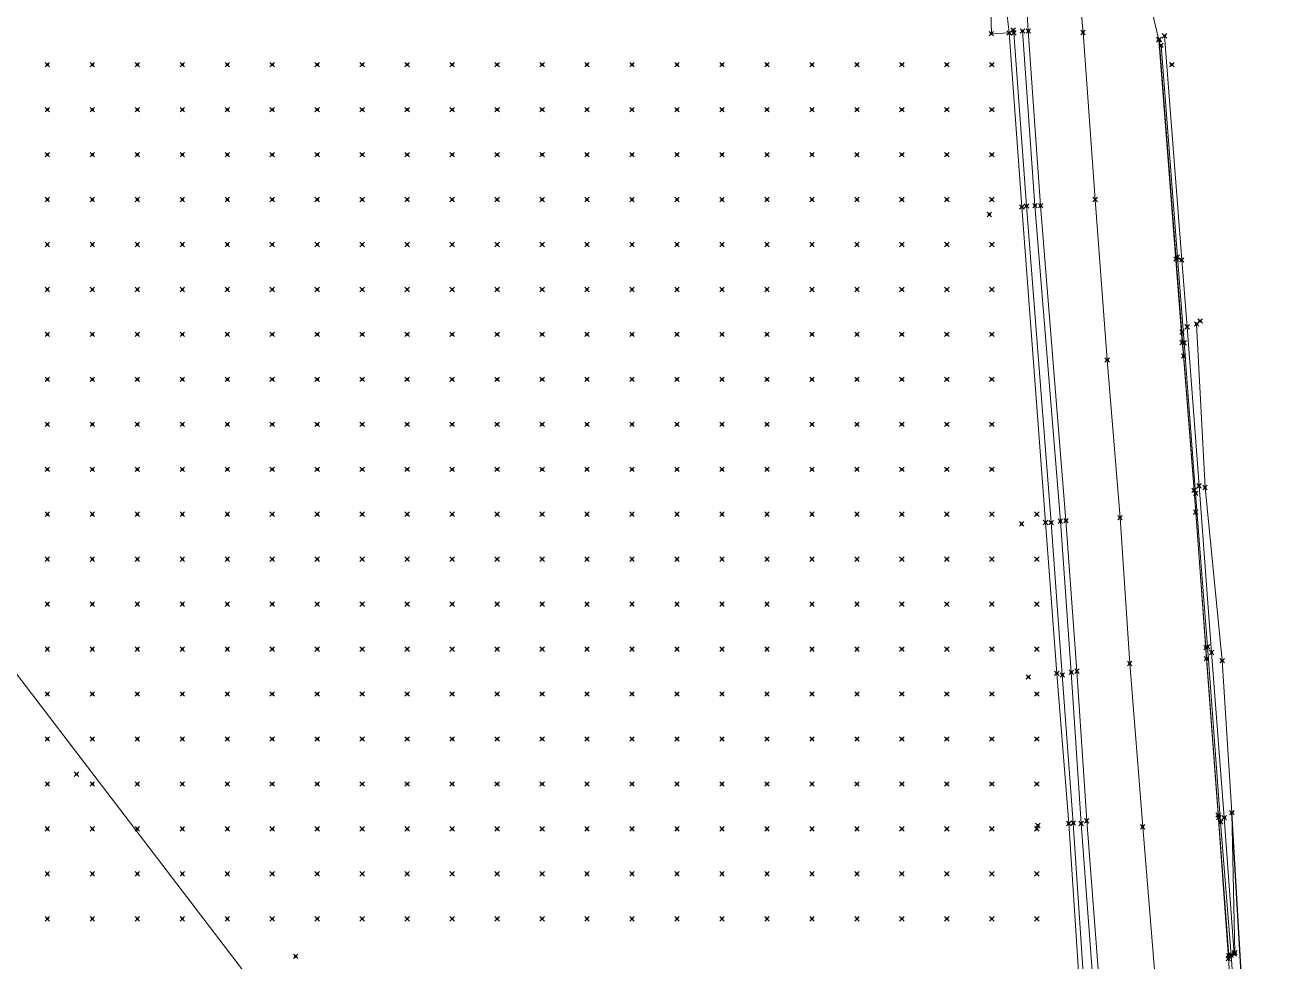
# Model space of a CAD drawing. Header units: metres. Extents: x 441556 to 446409, y 432338 to 461058.
# Drawn here: x 442477.4 to 442560.3, y 455534.5 to 455597 of the extents above; entities that cross this region are included whole.
import ezdxf

# ---------------------------------------------------------------- set-up
doc = ezdxf.new("R2010")
doc.units = ezdxf.units.M
doc.header["$MEASUREMENT"] = 0
doc.header["$PDMODE"] = 35
doc.header["$PDSIZE"] = 0.15
for name, color, linetype, lineweight in [('DTM-BRE-RevN_GRP_ CAROSABIL', 2, 'Continuous', 0), ('DTM-BRE-RevN_GRP_AX', 2, 'Continuous', 0), ('DTM-BRE-RevN_GRP_PARAPET BETON_SUS', 2, 'Continuous', 0), ('DTM-BRE-RevN_GRP_PARAPET METALIC', 2, 'Continuous', 0), ('DTM-BRE-RevN_GRP_SANT BETON JOS', 2, 'Continuous', 0), ('DTM-BRE-RevN_GRP_SANT BETON SUS', 2, 'Continuous', 0), ('DTM-BRE-RevN_GRP_TALUZ SUS', 2, 'Continuous', 0), ('DTM-BRE-RevN_GRP_ZID SPRIJIN JOS', 2, 'Continuous', 0), ('DTM-BRE-RevN_GRP_ZID SPRIJIN SUS', 2, 'Continuous', 0), ('DTM-BRE-RevN_YP_RevK_0YP', 1, 'Continuous', 0), ('DTM-BRE-RevN_YP_RevN', 1, 'Continuous', 30), ('DTM-NOK-RevN_LIDAR_co_lidar', 91, 'Continuous', 0), ('DTM-NOK-RevN_RTK', 32, 'Continuous', 0)]:
    doc.layers.add(name, color=color, linetype=linetype, lineweight=lineweight)

msp = doc.modelspace()

# ---------------------------------------------------------------- linework, layer by layer
at = {"layer": 'DTM-BRE-RevN_GRP_ CAROSABIL'}
for p, q in [((442544.016, 455601.352, 364.6159973144531), (442544.313, 455596.613, 364.6340026855469)), ((442551.685, 455601.513, 364.7130126953125), (442553.02, 455596.023, 364.7529907226562)), ((442544.313, 455596.613, 364.6340026855469), (442545.133, 455584.956, 364.4920043945312)), ((442553.02, 455596.023, 364.7529907226562), (442554.574, 455575.819, 364.7170104980469)), ((442545.133, 455584.956, 364.4920043945312), (442546.825, 455563.938, 364.4840087890625)), ((442554.574, 455575.819, 364.7170104980469), (442554.673, 455574.924, 364.7120056152344)), ((442554.673, 455574.924, 364.7120056152344), (442555.476, 455564.502, 364.6600036621094)), ((442546.825, 455563.938, 364.4840087890625), (442547.555, 455553.896, 364.3869934082031)), ((442555.476, 455564.502, 364.6600036621094), (442556.191, 455554.727, 364.6090087890625)), ((442556.191, 455554.727, 364.6090087890625), (442556.972, 455544.299, 364.5700073242188)), ((442547.555, 455553.896, 364.3869934082031), (442548.208, 455543.905, 364.3210144042969)), ((442556.972, 455544.299, 364.5700073242188), (442557.654, 455534.72, 364.5029907226562)), ((442548.208, 455543.905, 364.3210144042969), (442548.983, 455533.713, 364.2829895019531)), ((442557.654, 455534.72, 364.5029907226562), (442558.43, 455524.653, 364.4620056152344))]:
    msp.add_line(p, q, dxfattribs=at)
at = {"layer": 'DTM-BRE-RevN_GRP_AX'}
for p, q in [((442547.965, 455596.506, 364.6539916992188), (442547.517, 455601.304, 364.6549987792969)), ((442548.77, 455585.366, 364.6059875488281), (442547.965, 455596.506, 364.6539916992188)), ((442549.577, 455574.657, 364.5499877929688), (442548.77, 455585.366, 364.6059875488281)), ((442550.429, 455564.135, 364.5039978027344), (442549.577, 455574.657, 364.5499877929688)), ((442551.073, 455554.404, 364.4800109863281), (442550.429, 455564.135, 364.5039978027344)), ((442551.939, 455543.507, 364.4159851074219), (442551.073, 455554.404, 364.4800109863281)), ((442552.718, 455533.977, 364.3869934082031), (442551.939, 455543.507, 364.4159851074219))]:
    msp.add_line(p, q, dxfattribs=at)
at = {"layer": 'DTM-BRE-RevN_GRP_PARAPET BETON_SUS'}
for p, q in [((442554.171, 455581.39, 364.81298828125), (442553.04, 455596.053, 364.9100036621094)), ((442554.561, 455576.518, 364.8039855957031), (442554.171, 455581.39, 364.81298828125)), ((442555.373, 455565.957, 364.7720031738281), (442554.561, 455576.518, 364.8039855957031)), ((442556.158, 455555.469, 364.7000122070312), (442555.373, 455565.957, 364.7720031738281)), ((442557.002, 455544.122, 364.6539916992188), (442556.158, 455555.469, 364.7000122070312)), ((442557.679, 455534.904, 364.6960144042969), (442557.002, 455544.122, 364.6539916992188))]:
    msp.add_line(p, q, dxfattribs=at)
at = {"layer": 'DTM-BRE-RevN_GRP_PARAPET METALIC'}
for p, q in [((442554.251, 455581.519, 364.8150024414062), (442553.165, 455595.65, 364.9030151367188)), ((442554.703, 455575.804, 364.7869873046875), (442554.251, 455581.519, 364.8150024414062)), ((442555.469, 455565.76, 364.7619934082031), (442554.703, 455575.804, 364.7869873046875)), ((442556.264, 455555.533, 364.7049865722656), (442555.469, 455565.76, 364.7619934082031)), ((442557.138, 455543.83, 364.6900024414062), (442556.264, 455555.533, 364.7049865722656)), ((442557.838, 455534.941, 364.6950073242188), (442557.138, 455543.83, 364.6900024414062)), ((442558.844, 455520.276, 364.6289978027344), (442557.838, 455534.941, 364.6950073242188))]:
    msp.add_line(p, q, dxfattribs=at)
at = {"layer": 'DTM-BRE-RevN_GRP_SANT BETON JOS'}
for p, q in [((442544.196, 455584.935, 364.2239990234375), (442543.346, 455596.491, 364.3150024414062)), ((442545.839, 455563.806, 364.1000061035156), (442544.196, 455584.935, 364.2239990234375)), ((442546.577, 455553.644, 364.0719909667969), (442545.839, 455563.806, 364.1000061035156)), ((442547.314, 455543.761, 364.0220031738281), (442546.577, 455553.644, 364.0719909667969)), ((442547.9790000001, 455533.74, 363.9729919433594), (442547.314, 455543.761, 364.0220031738281))]:
    msp.add_line(p, q, dxfattribs=at)
at = {"layer": 'DTM-BRE-RevN_GRP_SANT BETON SUS'}
for p, q in [((442543.882, 455584.866, 364.5610046386719), (442543.035, 455596.476, 364.6109924316406)), ((442544.757, 455584.957, 364.4710083007812), (442543.925, 455596.612, 364.56201171875)), ((442545.46, 455563.815, 364.4140014648438), (442543.882, 455584.866, 364.5610046386719)), ((442546.453, 455563.906, 364.4179992675781), (442544.757, 455584.957, 364.4710083007812)), ((442546.216, 455553.746, 364.3729858398438), (442545.46, 455563.815, 364.4140014648438)), ((442547.178, 455553.815, 364.2980041503906), (442546.453, 455563.906, 364.4179992675781)), ((442547.012, 455543.7290000001, 364.3280029296875), (442546.216, 455553.746, 364.3729858398438)), ((442547.833, 455543.733, 364.2619934082031), (442547.178, 455553.815, 364.2980041503906)), ((442547.649, 455533.861, 364.2550048828125), (442547.012, 455543.7290000001, 364.3280029296875)), ((442548.566, 455533.902, 364.2210083007812), (442547.833, 455543.733, 364.2619934082031))]:
    msp.add_line(p, q, dxfattribs=at)
at = {"layer": 'DTM-BRE-RevN_GRP_TALUZ SUS'}
msp.add_line((442459.874, 455575.915, 436.1279907226562), (442493.892, 455531.374, 400.9389953613281), dxfattribs=at)
at = {"layer": 'DTM-BRE-RevN_GRP_ZID SPRIJIN JOS'}
for p, q in [((442556.097, 455566.15, 361.2380065917969), (442555.54, 455577.056, 361.9920043945312)), ((442557.238, 455554.598, 361.6029968261719), (442556.097, 455566.15, 361.2380065917969)), ((442557.888, 455544.459, 362.2529907226562), (442557.238, 455554.598, 361.6029968261719)), ((442558.09, 455535.11, 364.0419921875), (442557.888, 455544.459, 362.2529907226562))]:
    msp.add_line(p, q, dxfattribs=at)
at = {"layer": 'DTM-BRE-RevN_GRP_ZID SPRIJIN SUS'}
for p, q in [((442554.542, 455581.333, 364.8070068359375), (442553.398, 455596.288, 364.8989868164062)), ((442554.905, 455576.87, 364.7959899902344), (442554.542, 455581.333, 364.8070068359375)), ((442555.699, 455566.256, 364.7640075683594), (442554.905, 455576.87, 364.7959899902344)), ((442556.538, 455555.141, 364.6849975585938), (442555.699, 455566.256, 364.7640075683594)), ((442557.379, 455544.121, 364.7070007324219), (442556.538, 455555.141, 364.6849975585938)), ((442558.047, 455535.02, 364.6740112304688), (442557.379, 455544.121, 364.7070007324219))]:
    msp.add_line(p, q, dxfattribs=at)
at = {"layer": 'DTM-BRE-RevN_YP_RevK_0YP'}
for p, q in [((442541.85, 455596.427, 365.0180053710938), (442541.755, 455601.151, 364.97900390625)), ((442542.519, 455601.203, 364.427001953125), (442543.035, 455596.476, 364.6109924316406)), ((442543.035, 455596.476, 364.6109924316406), (442541.85, 455596.427, 365.0180053710938))]:
    msp.add_line(p, q, dxfattribs=at)
at = {"layer": 'DTM-BRE-RevN_YP_RevN', "extrusion": (-0.9789088657114033, -0.06796320090255674, 0.1926614542525112), "elevation": -464114.3075527778, "flags": 128}
msp.add_lwpolyline([(-423770.1686547505, 91495.62467404087), (-423784.0689868839, 91492.48078268445), (-423798.6040809292, 91493.29094372902)], dxfattribs=at)
at = {"layer": 'DTM-NOK-RevN_LIDAR_co_lidar'}
for p in [(442478.896, 455594.36, 416.0490112304688), (442481.895, 455594.36, 413.3529968261719), (442484.894, 455594.36, 410.7019958496094), (442487.894, 455594.36, 407.8689880371094), (442490.893, 455594.36, 404.739013671875), (442493.892, 455594.36, 401.2850036621094), (442496.892, 455594.36, 397.9540100097656), (442499.891, 455594.36, 395.1860046386719), (442502.89, 455594.36, 392.6700134277344), (442505.89, 455594.36, 389.9859924316406), (442508.889, 455594.36, 387.1889953613281), (442511.888, 455594.36, 384.4869995117188), (442514.888, 455594.36, 381.81201171875), (442517.887, 455594.36, 379.1900024414062), (442520.886, 455594.36, 376.9039916992188), (442523.886, 455594.36, 374.7959899902344), (442526.885, 455594.36, 373.3349914550781), (442529.884, 455594.36, 372.25), (442532.884, 455594.36, 370.8389892578125), (442535.883, 455594.36, 369.1759948730469), (442538.882, 455594.36, 367.2900085449219), (442541.882, 455594.36, 365.3290100097656), (442553.879, 455594.36, 363.1380004882812), (442478.896, 455591.361, 416.6400146484375), (442481.895, 455591.361, 413.7720031738281), (442484.894, 455591.361, 411.0159912109375), (442487.894, 455591.361, 408.1740112304688), (442490.893, 455591.361, 405.2479858398438), (442493.892, 455591.361, 402.0400085449219), (442496.892, 455591.361, 398.6589965820312), (442499.891, 455591.361, 395.6610107421875), (442502.89, 455591.361, 392.9639892578125), (442505.89, 455591.361, 390.0809936523438), (442508.889, 455591.361, 387.0960083007812), (442511.888, 455591.361, 384.2950134277344), (442514.888, 455591.361, 381.7699890136719), (442517.887, 455591.361, 379.489990234375), (442520.886, 455591.361, 377.2009887695312), (442523.886, 455591.361, 375.2179870605469), (442526.885, 455591.361, 373.5950012207031), (442529.884, 455591.361, 372.343994140625), (442532.884, 455591.361, 370.9169921875), (442535.883, 455591.361, 368.9639892578125), (442538.882, 455591.361, 367.1019897460938), (442541.882, 455591.361, 365.364013671875), (442478.896, 455588.361, 417.2720031738281), (442481.895, 455588.361, 414.5130004882812), (442484.894, 455588.361, 411.5199890136719), (442487.894, 455588.361, 408.468994140625), (442490.893, 455588.361, 405.7550048828125), (442493.892, 455588.361, 402.9750061035156), (442496.892, 455588.361, 400.072998046875), (442499.891, 455588.361, 397.2239990234375), (442502.89, 455588.361, 394.4309997558594), (442505.89, 455588.361, 391.3160095214844), (442508.889, 455588.361, 388.0830078125), (442511.888, 455588.361, 385.1929931640625), (442514.888, 455588.361, 382.5599975585938), (442517.887, 455588.361, 380.0589904785156), (442520.886, 455588.361, 377.6180114746094), (442523.886, 455588.361, 375.3169860839844), (442526.885, 455588.361, 373.5060119628906), (442529.884, 455588.361, 372.0379943847656), (442532.884, 455588.361, 370.68798828125), (442535.883, 455588.361, 368.6759948730469), (442538.882, 455588.361, 366.8949890136719), (442541.882, 455588.361, 365.3420104980469), (442478.896, 455585.362, 417.7919921875), (442481.895, 455585.362, 414.9419860839844), (442484.894, 455585.362, 412.0799865722656), (442487.894, 455585.362, 409.0849914550781), (442490.893, 455585.362, 406.4500122070312), (442493.892, 455585.362, 403.6470031738281), (442496.892, 455585.362, 400.8970031738281), (442499.891, 455585.362, 397.8970031738281), (442502.89, 455585.362, 394.9630126953125), (442505.89, 455585.362, 391.7369995117188), (442508.889, 455585.362, 388.5050048828125), (442511.888, 455585.362, 385.7009887695312), (442514.888, 455585.362, 382.85400390625), (442517.887, 455585.362, 380.2619934082031), (442520.886, 455585.362, 377.8739929199219), (442523.886, 455585.362, 375.3410034179688), (442526.885, 455585.362, 373.406005859375), (442529.884, 455585.362, 371.7669982910156), (442532.884, 455585.362, 370.4450073242188), (442535.883, 455585.362, 368.7969970703125), (442538.882, 455585.362, 366.7330017089844), (442541.882, 455585.362, 365.2780151367188), (442478.896, 455582.363, 418.3309936523438), (442481.895, 455582.363, 415.4800109863281), (442484.894, 455582.363, 412.9140014648438), (442487.894, 455582.363, 410.0580139160156), (442490.893, 455582.363, 407.1010131835938), (442493.892, 455582.363, 404.1180114746094), (442496.892, 455582.363, 401.0509948730469), (442499.891, 455582.363, 397.9129943847656), (442502.89, 455582.363, 394.8370056152344), (442505.89, 455582.363, 391.8080139160156), (442508.889, 455582.363, 388.8880004882812), (442511.888, 455582.363, 386.0020141601562), (442514.888, 455582.363, 383.135009765625), (442517.887, 455582.363, 380.6329956054688), (442520.886, 455582.363, 378.1650085449219), (442523.886, 455582.363, 375.4230041503906), (442526.885, 455582.363, 373.1910095214844), (442529.884, 455582.363, 371.3550109863281), (442532.884, 455582.363, 370.0339965820312), (442535.883, 455582.363, 368.5440063476562), (442538.882, 455582.363, 366.5639953613281), (442541.882, 455582.363, 365.2980041503906), (442478.896, 455579.363, 418.7959899902344), (442481.895, 455579.363, 416.0979919433594), (442484.894, 455579.363, 413.4679870605469), (442487.894, 455579.363, 410.6759948730469), (442490.893, 455579.363, 407.6990051269531), (442493.892, 455579.363, 404.6539916992188), (442496.892, 455579.363, 401.5130004882812), (442499.891, 455579.363, 398.4859924316406), (442502.89, 455579.363, 395.5809936523438), (442505.89, 455579.363, 392.4119873046875), (442508.889, 455579.363, 389.2680053710938), (442511.888, 455579.363, 386.3500061035156), (442514.888, 455579.363, 383.4760131835938), (442517.887, 455579.363, 380.9129943847656), (442520.886, 455579.363, 378.2829895019531), (442523.886, 455579.363, 375.47900390625), (442526.885, 455579.363, 373.1409912109375), (442529.884, 455579.363, 371.0660095214844), (442532.884, 455579.363, 369.7640075683594), (442535.883, 455579.363, 368.2680053710938), (442538.882, 455579.363, 366.8309936523438), (442541.882, 455579.363, 365.3779907226562), (442478.896, 455576.364, 419.6709899902344), (442481.895, 455576.364, 416.7749938964844), (442484.894, 455576.364, 413.9089965820312), (442487.894, 455576.364, 411.052001953125), (442490.893, 455576.364, 408.0710144042969), (442493.892, 455576.364, 405.0580139160156), (442496.892, 455576.364, 401.9389953613281), (442499.891, 455576.364, 398.8590087890625), (442502.89, 455576.364, 396.0960083007812), (442505.89, 455576.364, 393.2229919433594), (442508.889, 455576.364, 390.2380065917969), (442511.888, 455576.364, 387.2120056152344), (442514.888, 455576.364, 384.0480041503906), (442517.887, 455576.364, 381.2109985351562), (442520.886, 455576.364, 378.4729919433594), (442523.886, 455576.364, 375.7479858398438), (442526.885, 455576.364, 373.0790100097656), (442529.884, 455576.364, 370.8840026855469), (442532.884, 455576.364, 369.5509948730469), (442535.883, 455576.364, 368.5849914550781), (442538.882, 455576.364, 366.7730102539062), (442541.882, 455576.364, 365.2919921875), (442478.896, 455573.364, 420.3049926757812), (442481.895, 455573.364, 417.1130065917969), (442484.894, 455573.364, 414.2460021972656), (442487.894, 455573.364, 411.3179931640625), (442490.893, 455573.364, 408.6889953613281), (442493.892, 455573.364, 405.7669982910156), (442496.892, 455573.364, 402.7170104980469), (442499.891, 455573.364, 399.81298828125), (442502.89, 455573.364, 397.0220031738281), (442505.89, 455573.364, 394.2229919433594), (442508.889, 455573.364, 391.2000122070312), (442511.888, 455573.364, 388.0069885253906), (442514.888, 455573.364, 384.875), (442517.887, 455573.364, 381.760986328125), (442520.886, 455573.364, 378.68798828125), (442523.886, 455573.364, 375.7929992675781), (442526.885, 455573.364, 373.4179992675781), (442529.884, 455573.364, 371.2279968261719), (442532.884, 455573.364, 369.4030151367188), (442535.883, 455573.364, 368.7470092773438), (442538.882, 455573.364, 366.8240051269531), (442541.882, 455573.364, 365.2789916992188), (442478.896, 455570.365, 420.6640014648438), (442481.895, 455570.365, 417.8580017089844), (442484.894, 455570.365, 414.5299987792969), (442487.894, 455570.365, 411.9289855957031), (442490.893, 455570.365, 409.2990112304688), (442493.892, 455570.365, 406.1749877929688), (442496.892, 455570.365, 403.0360107421875), (442499.891, 455570.365, 400.2640075683594), (442502.89, 455570.365, 397.635009765625), (442505.89, 455570.365, 394.9710083007812), (442508.889, 455570.365, 392.0459899902344), (442511.888, 455570.365, 389.0669860839844), (442514.888, 455570.365, 386.0199890136719), (442517.887, 455570.365, 382.447998046875), (442520.886, 455570.365, 379.2319946289062), (442523.886, 455570.365, 376.3940124511719), (442526.885, 455570.365, 373.7799987792969), (442529.884, 455570.365, 371.2269897460938), (442532.884, 455570.365, 369.4670104980469), (442535.883, 455570.365, 368.5859985351562), (442538.882, 455570.365, 366.5589904785156), (442541.882, 455570.365, 365.3080139160156), (442478.896, 455567.366, 420.6099853515625), (442481.895, 455567.366, 418.1340026855469), (442484.894, 455567.366, 414.6839904785156), (442487.894, 455567.366, 412.0490112304688), (442490.893, 455567.366, 409.7269897460938), (442493.892, 455567.366, 406.9970092773438), (442496.892, 455567.366, 403.8089904785156), (442499.891, 455567.366, 400.656005859375), (442502.89, 455567.366, 397.864013671875), (442505.89, 455567.366, 395.3340148925781), (442508.889, 455567.366, 392.5039978027344), (442511.888, 455567.366, 389.4970092773438), (442514.888, 455567.366, 386.4590148925781), (442517.887, 455567.366, 382.8259887695312), (442520.886, 455567.366, 379.3729858398438), (442523.886, 455567.366, 376.6390075683594), (442526.885, 455567.366, 374.2340087890625), (442529.884, 455567.366, 371.7940063476562), (442532.884, 455567.366, 369.8569946289062), (442535.883, 455567.366, 368.614013671875), (442538.882, 455567.366, 366.9339904785156), (442541.882, 455567.366, 365.3460083007812), (442478.896, 455564.366, 419.9159851074219), (442481.895, 455564.366, 417.5329895019531), (442484.894, 455564.366, 414.8880004882812), (442487.894, 455564.366, 412.2529907226562), (442490.893, 455564.366, 409.9230041503906), (442493.892, 455564.366, 407.3550109863281), (442496.892, 455564.366, 404.7950134277344), (442499.891, 455564.366, 401.4739990234375), (442502.89, 455564.366, 398.1900024414062), (442505.89, 455564.366, 395.4620056152344), (442508.889, 455564.366, 392.6119995117188), (442511.888, 455564.366, 389.5419921875), (442514.888, 455564.366, 386.3370056152344), (442517.887, 455564.366, 382.7550048828125), (442520.886, 455564.366, 379.4490051269531), (442523.886, 455564.366, 377.0679931640625), (442526.885, 455564.366, 374.8710021972656), (442529.884, 455564.366, 371.9259948730469), (442532.884, 455564.366, 369.8510131835938), (442535.883, 455564.366, 368.5690002441406), (442538.882, 455564.366, 366.8080139160156), (442541.882, 455564.366, 365.1700134277344), (442544.881, 455564.366, 364.6579895019531), (442478.896, 455561.367, 419.31298828125), (442481.895, 455561.367, 417.0799865722656), (442484.894, 455561.367, 414.6860046386719), (442487.894, 455561.367, 412.218994140625), (442490.893, 455561.367, 409.7219848632812), (442493.892, 455561.367, 407.1340026855469), (442496.892, 455561.367, 404.4930114746094), (442499.891, 455561.367, 401.5010070800781), (442502.89, 455561.367, 398.5429992675781), (442505.89, 455561.367, 395.6610107421875), (442508.889, 455561.367, 392.6440124511719), (442511.888, 455561.367, 389.7669982910156), (442514.888, 455561.367, 386.9620056152344), (442517.887, 455561.367, 383.7269897460938), (442520.886, 455561.367, 380.2980041503906), (442523.886, 455561.367, 377.27099609375), (442526.885, 455561.367, 374.5700073242188), (442529.884, 455561.367, 371.7579956054688), (442532.884, 455561.367, 369.7040100097656), (442535.883, 455561.367, 368.5010070800781), (442538.882, 455561.367, 366.875), (442541.882, 455561.367, 365.2059936523438), (442544.881, 455561.367, 364.5710144042969), (442478.896, 455558.368, 418.7380065917969), (442481.895, 455558.368, 416.4530029296875), (442484.894, 455558.368, 414.2229919433594), (442487.894, 455558.368, 411.9719848632812), (442490.893, 455558.368, 409.4880065917969), (442493.892, 455558.368, 406.8670043945312), (442496.892, 455558.368, 404.2760009765625), (442499.891, 455558.368, 401.5480041503906), (442502.89, 455558.368, 398.7269897460938), (442505.89, 455558.368, 395.9819946289062), (442508.889, 455558.368, 393.1440124511719), (442511.888, 455558.368, 390.2489929199219), (442514.888, 455558.368, 387.5339965820312), (442517.887, 455558.368, 384.5610046386719), (442520.886, 455558.368, 380.9230041503906), (442523.886, 455558.368, 377.3609924316406), (442526.885, 455558.368, 374.5480041503906), (442529.884, 455558.368, 371.8190002441406), (442532.884, 455558.368, 369.6530151367188), (442535.883, 455558.368, 368.3919982910156), (442538.882, 455558.368, 366.7489929199219), (442541.882, 455558.368, 365.3840026855469), (442544.881, 455558.368, 364.7120056152344), (442478.896, 455555.368, 417.8550109863281), (442481.895, 455555.368, 416.0469970703125), (442484.894, 455555.368, 414.0230102539062), (442487.894, 455555.368, 411.8999938964844), (442490.893, 455555.368, 409.3710021972656), (442493.892, 455555.368, 406.9219970703125), (442496.892, 455555.368, 404.3699951171875), (442499.891, 455555.368, 401.6600036621094), (442502.89, 455555.368, 399.0459899902344), (442505.89, 455555.368, 396.447998046875), (442508.889, 455555.368, 393.8089904785156), (442511.888, 455555.368, 391.1780090332031), (442514.888, 455555.368, 388.5669860839844), (442517.887, 455555.368, 385.3200073242188), (442520.886, 455555.368, 380.9440002441406), (442523.886, 455555.368, 377.7049865722656), (442526.885, 455555.368, 374.7630004882812), (442529.884, 455555.368, 371.9500122070312), (442532.884, 455555.368, 369.4150085449219), (442535.883, 455555.368, 368.1520080566406), (442538.882, 455555.368, 366.8389892578125), (442541.882, 455555.368, 365.4079895019531), (442544.881, 455555.368, 364.7529907226562), (442478.896, 455552.369, 416.5010070800781), (442481.895, 455552.369, 415.1919860839844), (442484.894, 455552.369, 413.489990234375), (442487.894, 455552.369, 411.4739990234375), (442490.893, 455552.369, 409.2420043945312), (442493.892, 455552.369, 406.9729919433594), (442496.892, 455552.369, 404.4700012207031), (442499.891, 455552.369, 401.8429870605469), (442502.89, 455552.369, 399.2200012207031), (442505.89, 455552.369, 396.6340026855469), (442508.889, 455552.369, 394.1189880371094), (442511.888, 455552.369, 391.5409851074219), (442514.888, 455552.369, 388.7699890136719), (442517.887, 455552.369, 385.5329895019531), (442520.886, 455552.369, 381.5610046386719), (442523.886, 455552.369, 377.9660034179688), (442526.885, 455552.369, 375.0710144042969), (442529.884, 455552.369, 372.2479858398438), (442532.884, 455552.369, 369.2359924316406), (442535.883, 455552.369, 367.7959899902344), (442538.882, 455552.369, 366.7749938964844), (442541.882, 455552.369, 365.3179931640625), (442544.881, 455552.369, 364.760009765625), (442478.896, 455549.37, 415.3500061035156), (442481.895, 455549.37, 414.0230102539062), (442484.894, 455549.37, 412.6229858398438), (442487.894, 455549.37, 410.989990234375), (442490.893, 455549.37, 409.0329895019531), (442493.892, 455549.37, 406.6629943847656), (442496.892, 455549.37, 404.1709899902344), (442499.891, 455549.37, 401.6080017089844), (442502.89, 455549.37, 399.0409851074219), (442505.89, 455549.37, 396.5929870605469), (442508.889, 455549.37, 394.1380004882812), (442511.888, 455549.37, 391.489013671875), (442514.888, 455549.37, 388.7319946289062), (442517.887, 455549.37, 385.7999877929688), (442520.886, 455549.37, 382.2520141601562), (442523.886, 455549.37, 378.427001953125), (442526.885, 455549.37, 375.2210083007812), (442529.884, 455549.37, 372.260009765625), (442532.884, 455549.37, 369.3909912109375), (442535.883, 455549.37, 367.6000061035156), (442538.882, 455549.37, 366.7550048828125), (442541.882, 455549.37, 365.4639892578125), (442544.881, 455549.37, 364.8299865722656), (442478.896, 455546.37, 413.8630065917969), (442480.844, 455547.023, 413.5700073242188), (442481.895, 455546.37, 412.781005859375), (442484.894, 455546.37, 411.4960021972656), (442487.894, 455546.37, 410.010009765625), (442490.893, 455546.37, 408.1589965820312), (442493.892, 455546.37, 406.0379943847656), (442496.892, 455546.37, 403.7720031738281), (442499.891, 455546.37, 401.3340148925781), (442502.89, 455546.37, 398.8089904785156), (442505.89, 455546.37, 396.4049987792969), (442508.889, 455546.37, 394.0280151367188), (442511.888, 455546.37, 391.43701171875), (442514.888, 455546.37, 388.7269897460938), (442517.887, 455546.37, 385.9419860839844), (442520.886, 455546.37, 382.6740112304688), (442523.886, 455546.37, 378.9179992675781), (442526.885, 455546.37, 375.3930053710938), (442529.884, 455546.37, 372.2760009765625), (442532.884, 455546.37, 369.4039916992188), (442535.883, 455546.37, 367.5130004882812), (442538.882, 455546.37, 366.7279968261719), (442541.882, 455546.37, 365.6780090332031), (442544.881, 455546.37, 364.9339904785156), (442478.896, 455543.371, 412.0840148925781), (442481.895, 455543.371, 411.3299865722656), (442484.894, 455543.371, 410.2030029296875), (442487.894, 455543.371, 408.7340087890625), (442490.893, 455543.371, 406.9869995117188), (442493.892, 455543.371, 405.2479858398438), (442496.892, 455543.371, 403.2009887695312), (442499.891, 455543.371, 400.8970031738281), (442502.89, 455543.371, 398.489990234375), (442505.89, 455543.371, 396.1119995117188), (442508.889, 455543.371, 393.7550048828125), (442511.888, 455543.371, 391.2130126953125), (442514.888, 455543.371, 388.5190124511719), (442517.887, 455543.371, 385.760009765625), (442520.886, 455543.371, 382.7040100097656), (442523.886, 455543.371, 379.4590148925781), (442526.885, 455543.371, 375.89599609375), (442529.884, 455543.371, 372.5329895019531), (442532.884, 455543.371, 370.0509948730469), (442535.883, 455543.371, 367.5750122070312), (442538.882, 455543.371, 366.6270141601562), (442541.882, 455543.371, 365.7099914550781), (442544.881, 455543.371, 365.0020141601562), (442478.896, 455540.372, 410.1489868164062), (442481.895, 455540.372, 409.5490112304688), (442484.894, 455540.372, 408.9320068359375), (442487.894, 455540.372, 407.7569885253906), (442490.893, 455540.372, 406.1220092773438), (442493.892, 455540.372, 404.260009765625), (442496.892, 455540.372, 402.3989868164062), (442499.891, 455540.372, 400.3110046386719), (442502.89, 455540.372, 398.0350036621094), (442505.89, 455540.372, 395.6659851074219), (442508.889, 455540.372, 393.2869873046875), (442511.888, 455540.372, 390.7619934082031), (442514.888, 455540.372, 387.9530029296875), (442517.887, 455540.372, 385.0740051269531), (442520.886, 455540.372, 382.1369934082031), (442523.886, 455540.372, 379.2669982910156), (442526.885, 455540.372, 376.1279907226562), (442529.884, 455540.372, 372.9570007324219), (442532.884, 455540.372, 370.3699951171875), (442535.883, 455540.372, 367.5130004882812), (442538.882, 455540.372, 366.6080017089844), (442541.882, 455540.372, 365.7829895019531), (442544.881, 455540.372, 365.0969848632812), (442478.896, 455537.372, 408.0490112304688), (442481.895, 455537.372, 407.5929870605469), (442484.894, 455537.372, 407.2879943847656), (442487.894, 455537.372, 406.56201171875), (442490.893, 455537.372, 405.1340026855469), (442493.892, 455537.372, 403.406005859375), (442496.892, 455537.372, 401.4840087890625), (442499.891, 455537.372, 399.4169921875), (442502.89, 455537.372, 397.3450012207031), (442505.89, 455537.372, 395.0140075683594), (442508.889, 455537.372, 392.5799865722656), (442511.888, 455537.372, 390.0469970703125), (442514.888, 455537.372, 387.239990234375), (442517.887, 455537.372, 384.4949951171875), (442520.886, 455537.372, 381.5539855957031), (442523.886, 455537.372, 378.7229919433594), (442526.885, 455537.372, 375.9349975585938), (442529.884, 455537.372, 373.1990051269531), (442532.884, 455537.372, 370.3989868164062), (442535.883, 455537.372, 367.7430114746094), (442538.882, 455537.372, 366.7210083007812), (442541.882, 455537.372, 365.81298828125), (442544.881, 455537.372, 365.2160034179688), (442495.454, 455534.87, 402.1270141601562)]:
    msp.add_point(p, dxfattribs=at)
at = {"layer": 'DTM-NOK-RevN_RTK'}
for p in [(442541.85, 455596.427, 365.0180053710938), (442543.035, 455596.476, 364.6109924316406), (442543.302, 455596.678, 364.2170104980469), (442543.346, 455596.491, 364.3150024414062), (442543.925, 455596.612, 364.56201171875), (442544.313, 455596.613, 364.6340026855469), (442547.965, 455596.506, 364.6539916992188), (442553.398, 455596.288, 364.8989868164062), (442553.02, 455596.023, 364.7529907226562), (442553.04, 455596.053, 364.9100036621094), (442553.165, 455595.65, 364.9030151367188), (442548.77, 455585.366, 364.6059875488281), (442543.882, 455584.866, 364.5610046386719), (442544.196, 455584.935, 364.2239990234375), (442544.757, 455584.957, 364.4710083007812), (442545.133, 455584.956, 364.4920043945312), (442541.717, 455584.369, 364.739990234375), (442554.171, 455581.39, 364.81298828125), (442554.251, 455581.519, 364.8150024414062), (442554.542, 455581.333, 364.8070068359375), (442555.54, 455577.056, 361.9920043945312), (442555.768, 455577.263, 362.1369934082031), (442554.561, 455576.518, 364.8039855957031), (442554.905, 455576.87, 364.7959899902344), (442554.574, 455575.819, 364.7170104980469), (442554.703, 455575.804, 364.7869873046875), (442549.577, 455574.657, 364.5499877929688), (442554.673, 455574.924, 364.7120056152344), (442555.373, 455565.957, 364.7720031738281), (442555.469, 455565.76, 364.7619934082031), (442555.699, 455566.256, 364.7640075683594), (442556.097, 455566.15, 361.2380065917969), (442545.46, 455563.815, 364.4140014648438), (442545.839, 455563.806, 364.1000061035156), (442546.453, 455563.906, 364.4179992675781), (442546.825, 455563.938, 364.4840087890625), (442550.429, 455564.135, 364.5039978027344), (442555.476, 455564.502, 364.6600036621094), (442543.867, 455563.722, 364.677001953125), (442556.264, 455555.533, 364.7049865722656), (442556.158, 455555.469, 364.7000122070312), (442556.191, 455554.727, 364.6090087890625), (442556.538, 455555.141, 364.6849975585938), (442547.555, 455553.896, 364.3869934082031), (442551.073, 455554.404, 364.4800109863281), (442557.238, 455554.598, 361.6029968261719), (442544.318, 455553.508, 364.5469970703125), (442546.216, 455553.746, 364.3729858398438), (442546.577, 455553.644, 364.0719909667969), (442547.178, 455553.815, 364.2980041503906), (442548.208, 455543.905, 364.3210144042969), (442556.972, 455544.299, 364.5700073242188), (442557.002, 455544.122, 364.6539916992188), (442557.379, 455544.121, 364.7070007324219), (442557.888, 455544.459, 362.2529907226562), (442544.952, 455543.594, 364.4330139160156), (442547.012, 455543.7290000001, 364.3280029296875), (442547.314, 455543.761, 364.0220031738281), (442547.833, 455543.733, 364.2619934082031), (442551.939, 455543.507, 364.4159851074219), (442557.138, 455543.83, 364.6900024414062), (442557.679, 455534.904, 364.6960144042969), (442557.838, 455534.941, 364.6950073242188), (442558.047, 455535.02, 364.6740112304688), (442558.09, 455535.11, 364.0419921875), (442557.654, 455534.72, 364.5029907226562)]:
    msp.add_point(p, dxfattribs=at)

doc.saveas('drawing.dxf')
